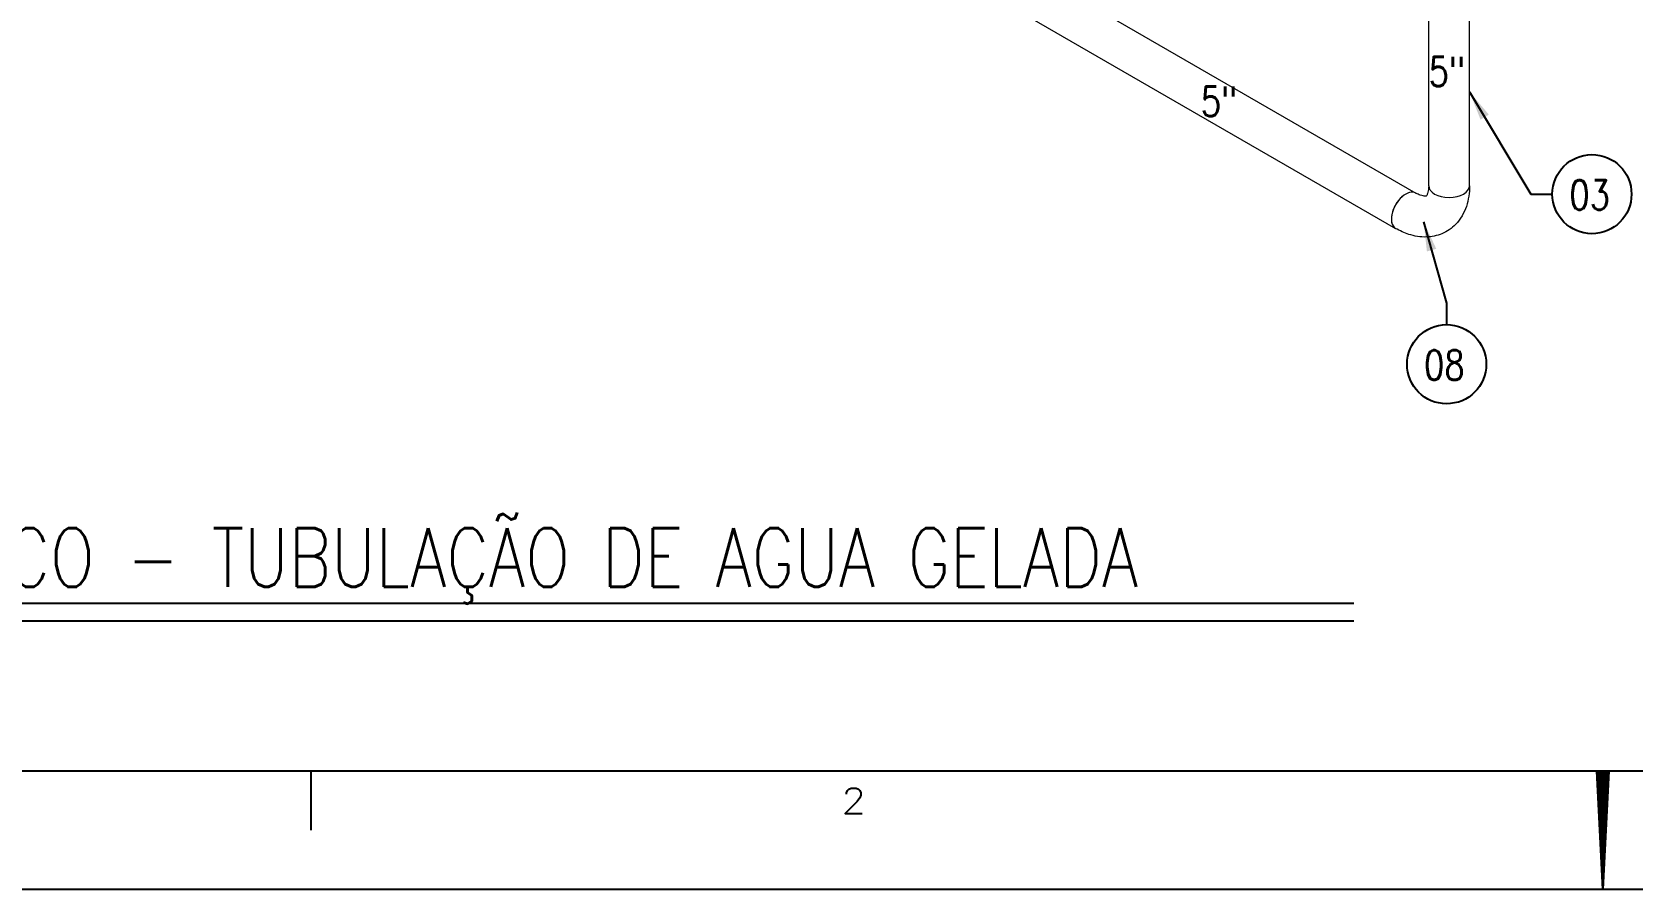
# Model space of a CAD drawing. Header units: millimetres. Extents: x -312439 to 477422, y -331570 to 212570.
# Drawn here: x 341961 to 348745, y 149850 to 153483 of the extents above; entities that cross this region are included whole.
import ezdxf
from ezdxf.enums import TextEntityAlignment as Align

# ---------------------------------------------------------------- set-up
doc = ezdxf.new("R2010")
doc.units = ezdxf.units.MM
for name, color, linetype in [('1', 7, 'Continuous'), ('2', 2, 'Continuous'), ('ARCONDTEXTO', 4, 'Continuous'), ('FORMATO A1', 1, 'Continuous'), ('TEXTO FORMATO', 4, 'Continuous')]:
    doc.layers.add(name, color=color, linetype=linetype)
doc.styles.add('ROMAND', font='ROMAND.SHX')
doc.styles.add('ROMANS', font='romans.shx', dxfattribs={"height": 187.5})
doc.dimstyles.new('1-50 (MILIMETRO)', dxfattribs={"dimscale": 0, "dimtxt": 125, "dimasz": 125, "dimexe": 100, "dimexo": 100, "dimgap": 50, "dimtad": 0, "dimdec": 0, "dimzin": 0, "dimdsep": 46, "dimtxsty": 'ROMAND', "dimcen": -390, "dimclrd": 1, "dimclre": 1, "dimclrt": 3, "dimadec": 0, "dimazin": 0, "dimtfac": 1, "dimtdec": 0, "dimtix": 1, "dimtmove": 2, "dimatfit": 2, "dimfxl": 1, "dimtvp": 1, "dimtolj": 1, "dimtzin": 0, "dimarcsym": 0})

# ---------------------------------------------------------------- blocks, each defined once
blk = doc.blocks.new('A$C2D342850')
at = {"layer": 'FORMATO A1', "color": 2, "linetype": 'Continuous'}
blk.add_line((83100, -58400), (2500, -58400), dxfattribs=at)
at = {"layer": 'FORMATO A1', "color": 1, "linetype": 'Continuous'}
for p, q in [((10500, -58400), (10500, -58900)), ((21450, -59400), (21399.5, -58400)), ((21405, -58400), (21405, -58508.91)), ((21414, -58400), (21414, -58687.13)), ((21423, -58400), (21423, -58865.35)), ((21432, -58400), (21432, -59043.56)), ((21441, -58400), (21441, -59221.78)), ((21450, -58400), (21450, -59400)), ((21500.5, -58400), (21450, -59400)), ((21459, -58400), (21459, -59221.78)), ((21468, -58400), (21468, -59043.56)), ((21477, -58400), (21477, -58865.35)), ((21486, -58400), (21486, -58687.13)), ((21495, -58400), (21495, -58508.91)), ((0, -59400), (84100, -59400))]:
    blk.add_line(p, q, dxfattribs=at)
blk.add_lwpolyline([(15038.95, -58595), (15038.95, -58584.69), (15049.26, -58564.06), (15059.58, -58553.75), (15080.2, -58543.44), (15121.45, -58543.44), (15142.08, -58553.75), (15152.39, -58564.06), (15162.7, -58584.69), (15162.7, -58605.31), (15152.39, -58625.94), (15131.76, -58656.87), (15028.64, -58760), (15173.01, -58760)], dxfattribs=at)

msp = doc.modelspace()

# ---------------------------------------------------------------- linework, layer by layer
at = {"color": 5, "linetype": 'Continuous', "lineweight": 0, "extrusion": (4.44089e-16, 0.816497, 0.57735)}
for p, q in [((341209.323, 156620.352), (347825.272, 152800.632)), ((341122.794, 156470.481), (347738.744, 152650.761)), ((347879.034, 152831.671), (347879.034, 153810.174)), ((348052.091, 152831.671), (348052.091, 153810.174))]:
    msp.add_line(p, q, dxfattribs=at)
at = {"color": 5, "linetype": 'Continuous', "lineweight": 0}
for centre, major_axis, start_param, end_param in [((347782.008, 152725.696), (-43.264, -74.936), 3.92699082, 6.28318531), ((347782.008, 152725.696), (-43.264, -74.936), 3.14159265, 6.28318531), ((347782.008, 152725.696), (-43.264, -74.936), 3.14159265, 3.92699082), ((347965.562, 152831.671), (-86.528, 0), 0, 3.14159265)]:
    msp.add_ellipse(centre, major_axis=major_axis, ratio=0.57735027, start_param=start_param, end_param=end_param, dxfattribs=at)
for points, knots in [([(348052.091, 152831.671), (348052.091, 152801.629), (348048.081, 152772.019), (348029.331, 152716.212), (348014.554, 152689.788), (347977.152, 152651.065), (347957.062, 152637.199), (347914.122, 152619.271), (347891.626, 152614.829), (347843.943, 152613.525), (347818.897, 152617.791), (347775.543, 152631.757), (347756.759, 152640.36), (347738.744, 152650.761)], [0, 0, 0, 0, 0.31415927, 0.31415927, 0.62139477, 0.62139477, 0.85961709, 0.85961709, 1.08837512, 1.08837512, 1.35326625, 1.35326625, 1.57079633, 1.57079633, 1.57079633, 1.57079633]), ([(347879.034, 152831.671), (347879.034, 152820.385), (347877.778, 152810.975), (347874.328, 152797.18), (347872.197, 152792.799), (347868.871, 152787.537), (347868.546, 152787.78), (347868.526, 152787.769), (347868.064, 152787.16), (347859.827, 152787.254), (347852.768, 152788.265), (347837.97, 152793.943), (347831.845, 152796.837), (347825.272, 152800.632)], [0, 0, 0, 0, 0.2471265, 0.2471265, 0.49101374, 0.49101374, 0.8009391, 0.8009391, 1.11509837, 1.11509837, 1.40462587, 1.40462587, 1.57079633, 1.57079633, 1.57079633, 1.57079633])]:
    msp.add_open_spline(points, degree=3, knots=knots, dxfattribs=at)
at = {"layer": '1', "color": 1}
msp.add_line((340704.536, 150986.489), (347561.857, 150986.489), dxfattribs=at)
at = {"layer": '2', "color": 2}
msp.add_line((340704.536, 151061.489), (347561.857, 151061.489), dxfattribs=at)
at = {"layer": 'FORMATO A1', "color": 2, "linetype": 'Continuous'}
msp.add_line((379442.032, 150349.523, 0), (339142.032, 150349.523, 0), dxfattribs=at)
at = {"layer": 'FORMATO A1', "color": 1, "linetype": 'Continuous'}
msp.add_line((337892.032, 149849.523, 0), (379942.032, 149849.523, 0), dxfattribs=at)
at = {"layer": 'TEXTO FORMATO', "color": 1}
for centre in [(348570.769, 152795.943), (347955.048, 152074.767)]:
    msp.add_circle(centre, 167.835, dxfattribs=at)

# ---------------------------------------------------------------- block references
at = {"layer": 'FORMATO A1', "xscale": 0.5, "yscale": 0.5, "zscale": 0.5}
msp.add_blockref('A$C2D342850', (337892.032, 179549.523, 0), dxfattribs=at)

# ---------------------------------------------------------------- texts
at = {"layer": '2', "color": 2, "style": 'ROMANS', "width": 0.8}
msp.add_text('ISOMETRICO - TUBULAÇÃO DE AGUA GELADA', height=250, dxfattribs=at).set_placement((340674.021, 151255.191), align=Align.MIDDLE_LEFT)
at = {"layer": 'ARCONDTEXTO', "linetype": 'Continuous', "lineweight": -3, "style": 'ROMANS', "width": 0.8}
for p in [(347879.034, 153253.148), (346913.907, 153126.981)]:
    msp.add_text('5"', height=125, dxfattribs=at).set_placement(p)
at = {"layer": 'ARCONDTEXTO', "color": 3, "linetype": 'Continuous', "lineweight": -3, "style": 'ROMANS', "width": 0.8}
for s, p in [('03', (348475.45, 152729.877)), ('08', (347859.73, 152008.702))]:
    msp.add_text(s, height=125, dxfattribs=at).set_placement(p)

# ---------------------------------------------------------------- leaders
at = {"layer": 'TEXTO FORMATO'}
for points in [[(348052.091, 153229.79), (348312.267, 152795.943), (348402.934, 152795.943)], [(347857.452, 152678.856), (347955.048, 152333.269), (347955.048, 152242.603)]]:
    msp.add_leader(points, dimstyle='1-50 (MILIMETRO)', override={"dimscale": 1}, dxfattribs=at)

doc.saveas('drawing.dxf')
